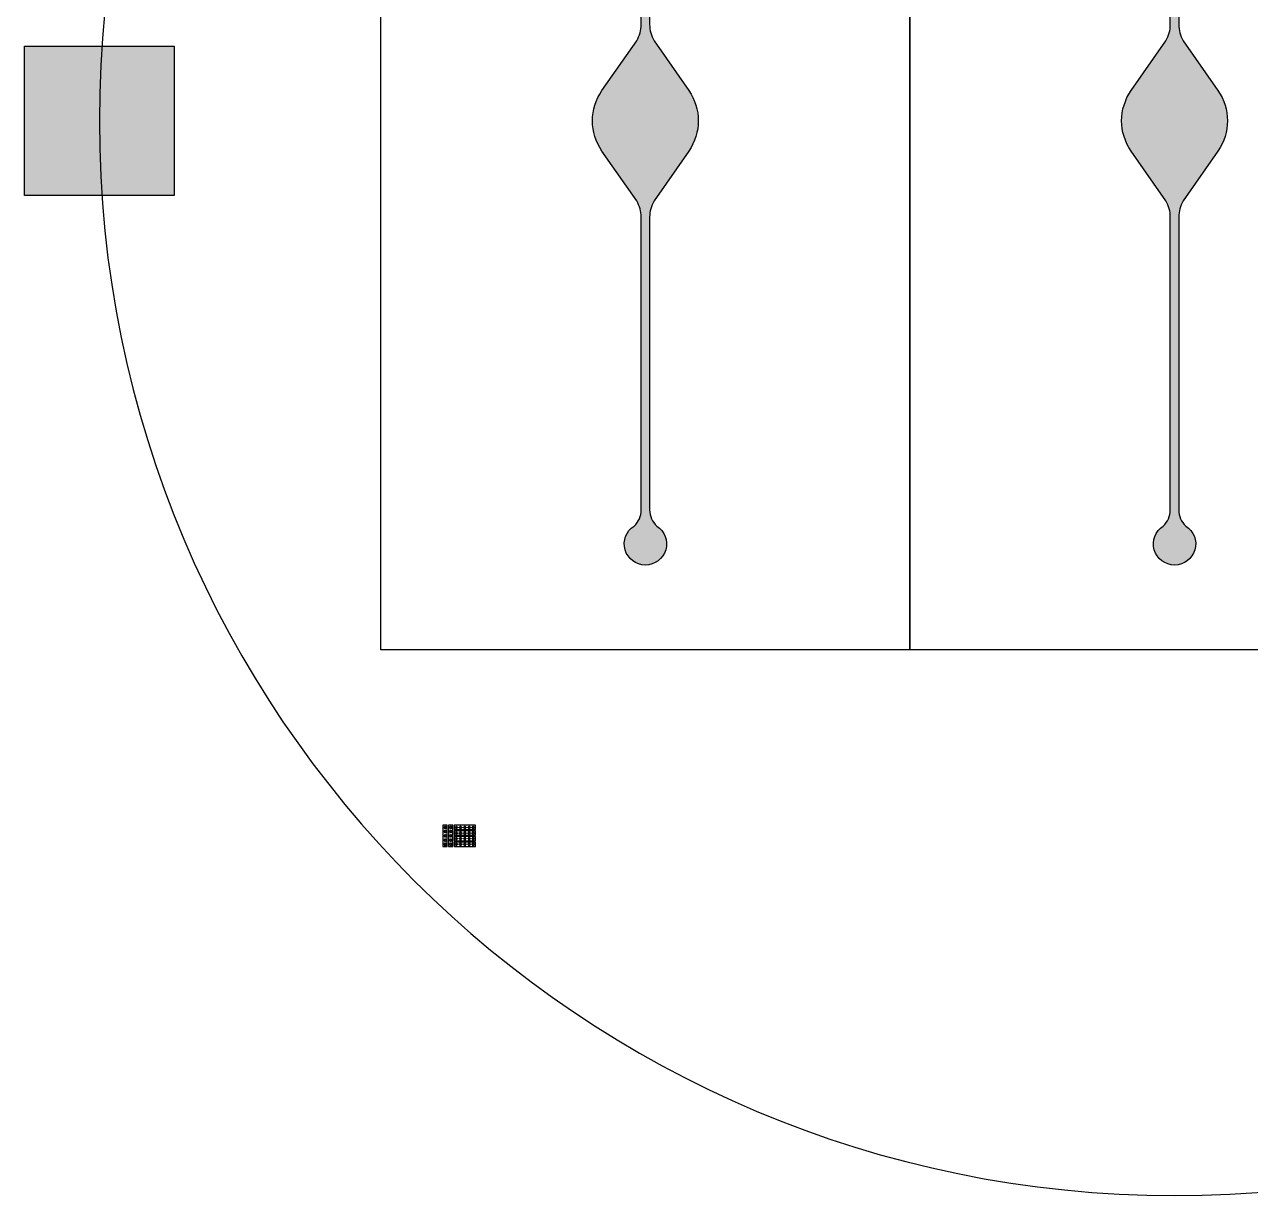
# Model space of a CAD drawing. Extents: x -163 to -54, y -239 to -137.
# Drawn here: x -162.7 to -104.8, y -239.1 to -183.7 of the extents above; entities that cross this region are included whole.
import ezdxf

# ---------------------------------------------------------------- set-up
doc = ezdxf.new("R2010")
doc.units = 0
doc.header["$MEASUREMENT"] = 0

msp = doc.modelspace()

# ---------------------------------------------------------------- hatches: boundary and pattern name
h = msp.add_hatch(color=256)
h.dxf.hatch_style = 1
edge = h.paths.add_edge_path()
edge.add_line((-131.3589216838837, -189.6875833902776), (-133.0002252971805, -192.0447262474204))
edge.add_arc((-131.7066432212724, -192.811788580538), 1.503907979232281, 149.3331024544326, 179.9999999999978)
edge.add_line((-133.2105512005047, -192.811788580538), (-133.2105512005055, -206.6510133060382))
edge.add_arc((-132.1731708454298, -206.6510133060382), 1.037380355075669, 179.9999999999968, 227.3120438525849)
edge.add_arc((-133.4105512005056, -208.2590119617061), 0.9999999999999898, -237.72177257089072, 57.72177257088572, ccw=False)
edge.add_arc((-134.6479315555812, -206.6510133060381), 1.037380355075727, 312.6879561474085, 359.9999999999968)
edge.add_line((-133.6105512005055, -206.6510133060381), (-133.6105512005047, -192.811788580538))
edge.add_arc((-135.114459179737, -192.8117885805379), 1.503907979232281, 359.9999999999968, 390.6668975455611)
edge.add_line((-133.8208771038288, -192.0447262474204), (-135.4621807171252, -189.6875833902775))
edge.add_arc((-133.4105512005044, -188.2590119617061), 2.500000000000021, 145.1500954209535, 214.849904579045, ccw=False)
edge.add_line((-135.4621807171252, -186.8304405331347), (-133.8208771038286, -184.4732976759919))
edge.add_arc((-135.1144591797368, -183.7062353428743), 1.50390797923233, 329.3331024544337, 359.9999999999989)
edge.add_line((-133.6105512005044, -183.7062353428743), (-133.6105512005044, -169.8670106173741))
edge.add_arc((-134.6479315555802, -169.8670106173741), 1.037380355075726, 0, 47.31204385258707)
edge.add_arc((-133.4105512005044, -168.2590119617061), 1.000000000000023, -57.72177257089021, 237.7217725708888, ccw=False)
edge.add_arc((-132.1731708454287, -169.8670106173741), 1.037380355075704, 132.6879561474118, 180)
edge.add_line((-133.2105512005044, -169.8670106173741), (-133.2105512005044, -183.7062353428743))
edge.add_arc((-131.7066432212721, -183.7062353428744), 1.503907979232309, 179.9999999999989, 210.6668975455645)
edge.add_line((-133.0002252971803, -184.4732976759919), (-131.3589216838837, -186.8304405331347))
edge.add_arc((-133.4105512005044, -188.2590119617061), 2.500000000000007, -34.84990457904678, 34.84990457904678, ccw=False)
h = msp.add_hatch(color=256)
h.dxf.hatch_style = 1
edge = h.paths.add_edge_path()
edge.add_line((-106.3589216838837, -189.6875833902779), (-108.0002252971804, -192.0447262474208))
edge.add_arc((-106.7066432212723, -192.8117885805384), 1.503907979232307, 149.3331024544319, 179.9999999999968)
edge.add_line((-108.2105512005046, -192.8117885805383), (-108.2105512005054, -206.6510133060385))
edge.add_arc((-107.1731708454297, -206.6510133060386), 1.037380355075697, 179.9999999999968, 227.3120438525844)
edge.add_arc((-108.4105512005055, -208.2590119617065), 1.000000000000006, -237.72177257089095, 57.7217725708872, ccw=False)
edge.add_arc((-109.6479315555811, -206.6510133060385), 1.037380355075696, 312.687956147409, 359.9999999999984)
edge.add_line((-108.6105512005054, -206.6510133060385), (-108.6105512005046, -192.8117885805383))
edge.add_arc((-110.1144591797369, -192.8117885805382), 1.503907979232295, 359.9999999999968, 390.6668975455608)
edge.add_line((-108.8208771038287, -192.0447262474208), (-110.4621807171251, -189.6875833902779))
edge.add_arc((-108.4105512005044, -188.2590119617065), 2.500000000000021, 145.1500954209535, 214.849904579045, ccw=False)
edge.add_line((-110.4621807171251, -186.830440533135), (-108.8208771038285, -184.4732976759922))
edge.add_arc((-110.1144591797367, -183.7062353428747), 1.503907979232317, 329.3331024544334, 359.9999999999989)
edge.add_line((-108.6105512005044, -183.7062353428747), (-108.6105512005044, -169.8670106173745))
edge.add_arc((-109.6479315555801, -169.8670106173745), 1.037380355075697, 0, 47.31204385258823)
edge.add_arc((-108.4105512005044, -168.2590119617064), 1.000000000000015, -57.72177257088953, 237.7217725708895, ccw=False)
edge.add_arc((-107.1731708454287, -169.8670106173745), 1.037380355075714, 132.6879561474124, 180)
edge.add_line((-108.2105512005044, -169.8670106173745), (-108.2105512005043, -183.7062353428747))
edge.add_arc((-106.706643221272, -183.7062353428747), 1.503907979232309, 180, 210.6668975455654)
edge.add_line((-108.0002252971802, -184.4732976759922), (-106.3589216838837, -186.830440533135))
edge.add_arc((-108.4105512005044, -188.2590119617065), 2.500000000000007, -34.84990457904678, 34.84990457904678, ccw=False)
h = msp.add_hatch(color=256)
h.dxf.hatch_style = 1
h.paths.add_polyline_path([(-162.7460851064372, -184.7234780557737), (-155.6750172945717, -184.7234780557737), (-155.6750172945717, -191.7945458676392), (-162.7460851064372, -191.7945458676392)])
h.paths.add_polyline_path([(-61.14608510643711, -184.7234780557739), (-54.07501729457163, -184.7234780557739), (-54.07501729457163, -191.7945458676394), (-61.14608510643711, -191.7945458676394)])
h = msp.add_hatch(color=256)
h.dxf.hatch_style = 1
h.paths.add_polyline_path([(-142.8619220078881, -222.4737161024233), (-142.8619220078881, -222.5237161024234), (-142.8919220078881, -222.5237161024234), (-142.8919220078881, -222.4737161024233), (-142.9419220078881, -222.4737161024233), (-142.9419220078881, -222.4437161024233), (-142.8919220078881, -222.4437161024233), (-142.8919220078881, -222.4337161024233), (-142.8919220078881, -222.3937161024234), (-142.8619220078881, -222.3937161024234), (-142.8619220078881, -222.4437161024233), (-142.8119220078881, -222.4437161024233), (-142.8119220078881, -222.4737161024233)])
h.paths.add_polyline_path([(-142.8619220078881, -222.2737161024234), (-142.8619220078881, -222.3237161024234), (-142.8919220078881, -222.3237161024234), (-142.8919220078881, -222.2737161024234), (-142.9419220078881, -222.2737161024234), (-142.9419220078881, -222.2437161024233), (-142.8919220078881, -222.2437161024233), (-142.8919220078881, -222.2337161024233), (-142.8919220078881, -222.1937161024234), (-142.8619220078881, -222.1937161024234), (-142.8619220078881, -222.2437161024233), (-142.8119220078881, -222.2437161024233), (-142.8119220078881, -222.2737161024234)])
h.paths.add_polyline_path([(-142.8619220078881, -222.0737161024234), (-142.8619220078881, -222.1237161024234), (-142.8919220078881, -222.1237161024234), (-142.8919220078881, -222.0737161024234), (-142.9419220078881, -222.0737161024234), (-142.9419220078881, -222.0437161024233), (-142.8919220078881, -222.0437161024233), (-142.8919220078881, -222.0337161024233), (-142.8919220078881, -221.9937161024234), (-142.8619220078881, -221.9937161024234), (-142.8619220078881, -222.0437161024233), (-142.8119220078881, -222.0437161024233), (-142.8119220078881, -222.0737161024234)])
h.paths.add_polyline_path([(-142.8619220078881, -221.8737161024234), (-142.8619220078881, -221.9237161024234), (-142.8919220078881, -221.9237161024234), (-142.8919220078881, -221.8737161024234), (-142.9419220078881, -221.8737161024234), (-142.9419220078881, -221.8437161024233), (-142.8919220078881, -221.8437161024233), (-142.8919220078881, -221.8337161024234), (-142.8919220078881, -221.7937161024234), (-142.8619220078881, -221.7937161024234), (-142.8619220078881, -221.8437161024233), (-142.8119220078881, -221.8437161024233), (-142.8119220078881, -221.8737161024234)])
h.paths.add_polyline_path([(-142.8619220078881, -221.6737161024234), (-142.8619220078881, -221.7237161024234), (-142.8919220078881, -221.7237161024234), (-142.8919220078881, -221.6737161024234), (-142.9419220078881, -221.6737161024234), (-142.9419220078881, -221.6437161024234), (-142.8919220078881, -221.6437161024234), (-142.8919220078881, -221.6337161024234), (-142.8919220078881, -221.5937161024234), (-142.8619220078881, -221.5937161024234), (-142.8619220078881, -221.6437161024234), (-142.8119220078881, -221.6437161024234), (-142.8119220078881, -221.6737161024234)])
h.paths.add_polyline_path([(-142.5952553412214, -221.6737161024234), (-142.5952553412214, -221.7237161024234), (-142.6252553412214, -221.7237161024234), (-142.6252553412214, -221.6737161024234), (-142.6752553412215, -221.6737161024234), (-142.6752553412215, -221.6437161024234), (-142.6252553412214, -221.6437161024234), (-142.6252553412214, -221.6337161024234), (-142.6252553412214, -221.5937161024234), (-142.5952553412214, -221.5937161024234), (-142.5952553412214, -221.6437161024234), (-142.5452553412215, -221.6437161024234), (-142.5452553412215, -221.6737161024234)])
h.paths.add_polyline_path([(-142.5952553412214, -221.8737161024234), (-142.5952553412214, -221.9237161024234), (-142.6252553412214, -221.9237161024234), (-142.6252553412214, -221.8737161024234), (-142.6752553412215, -221.8737161024234), (-142.6752553412215, -221.8437161024233), (-142.6252553412214, -221.8437161024233), (-142.6252553412214, -221.8337161024234), (-142.6252553412214, -221.7937161024234), (-142.5952553412214, -221.7937161024234), (-142.5952553412214, -221.8437161024233), (-142.5452553412215, -221.8437161024233), (-142.5452553412215, -221.8737161024234)])
h.paths.add_polyline_path([(-142.5952553412214, -222.0737161024234), (-142.5952553412214, -222.1237161024234), (-142.6252553412214, -222.1237161024234), (-142.6252553412214, -222.0737161024234), (-142.6752553412215, -222.0737161024234), (-142.6752553412215, -222.0437161024233), (-142.6252553412214, -222.0437161024233), (-142.6252553412214, -222.0337161024233), (-142.6252553412214, -221.9937161024234), (-142.5952553412214, -221.9937161024234), (-142.5952553412214, -222.0437161024233), (-142.5452553412215, -222.0437161024233), (-142.5452553412215, -222.0737161024234)])
h.paths.add_polyline_path([(-142.5952553412214, -222.2737161024234), (-142.5952553412214, -222.3237161024234), (-142.6252553412214, -222.3237161024234), (-142.6252553412214, -222.2737161024234), (-142.6752553412215, -222.2737161024234), (-142.6752553412215, -222.2437161024233), (-142.6252553412214, -222.2437161024233), (-142.6252553412214, -222.2337161024233), (-142.6252553412214, -222.1937161024234), (-142.5952553412214, -222.1937161024234), (-142.5952553412214, -222.2437161024233), (-142.5452553412215, -222.2437161024233), (-142.5452553412215, -222.2737161024234)])
h.paths.add_polyline_path([(-142.5952553412214, -222.4737161024233), (-142.5952553412214, -222.5237161024234), (-142.6252553412214, -222.5237161024234), (-142.6252553412214, -222.4737161024233), (-142.6752553412215, -222.4737161024233), (-142.6752553412215, -222.4437161024233), (-142.6252553412214, -222.4437161024233), (-142.6252553412214, -222.4337161024233), (-142.6252553412214, -222.3937161024234), (-142.5952553412214, -222.3937161024234), (-142.5952553412214, -222.4437161024233), (-142.5452553412215, -222.4437161024233), (-142.5452553412215, -222.4737161024233)])
h.paths.add_polyline_path([(-142.3585886745547, -222.4737161024234), (-142.4085886745547, -222.4737161024234), (-142.4085886745547, -222.4437161024234), (-142.3585886745547, -222.4437161024234), (-142.3585886745547, -222.3937161024234), (-142.3285886745547, -222.3937161024234), (-142.3285886745547, -222.4437161024234), (-142.3185886745547, -222.4437161024234), (-142.2785886745547, -222.4437161024234), (-142.2785886745547, -222.4737161024234), (-142.3285886745547, -222.4737161024234), (-142.3285886745547, -222.5237161024234), (-142.3585886745547, -222.5237161024234)])
h.paths.add_polyline_path([(-142.3585886745547, -222.2070494357567), (-142.4085886745547, -222.2070494357567), (-142.4085886745547, -222.1770494357567), (-142.3585886745547, -222.1770494357567), (-142.3585886745547, -222.1270494357567), (-142.3285886745547, -222.1270494357567), (-142.3285886745547, -222.1770494357567), (-142.3185886745547, -222.1770494357567), (-142.2785886745547, -222.1770494357567), (-142.2785886745547, -222.2070494357567), (-142.3285886745547, -222.2070494357567), (-142.3285886745547, -222.2570494357567), (-142.3585886745547, -222.2570494357567)])
h.paths.add_polyline_path([(-142.3585886745547, -221.94038276909), (-142.4085886745547, -221.94038276909), (-142.4085886745547, -221.9103827690901), (-142.3585886745547, -221.9103827690901), (-142.3585886745547, -221.8603827690901), (-142.3285886745547, -221.8603827690901), (-142.3285886745547, -221.9103827690901), (-142.3185886745547, -221.9103827690901), (-142.2785886745547, -221.9103827690901), (-142.2785886745547, -221.94038276909), (-142.3285886745547, -221.94038276909), (-142.3285886745547, -221.99038276909), (-142.3585886745547, -221.99038276909)])
h.paths.add_polyline_path([(-142.3585886745547, -221.6737161024234), (-142.4085886745547, -221.6737161024234), (-142.4085886745547, -221.6437161024234), (-142.3585886745547, -221.6437161024234), (-142.3585886745547, -221.5937161024234), (-142.3285886745547, -221.5937161024234), (-142.3285886745547, -221.6437161024234), (-142.3185886745547, -221.6437161024234), (-142.2785886745547, -221.6437161024234), (-142.2785886745547, -221.6737161024234), (-142.3285886745547, -221.6737161024234), (-142.3285886745547, -221.7237161024234), (-142.3585886745547, -221.7237161024234)])
h.paths.add_polyline_path([(-142.1585886745547, -221.6737161024234), (-142.2085886745547, -221.6737161024234), (-142.2085886745547, -221.6437161024234), (-142.1585886745547, -221.6437161024234), (-142.1585886745547, -221.5937161024234), (-142.1285886745547, -221.5937161024234), (-142.1285886745547, -221.6437161024234), (-142.1185886745548, -221.6437161024234), (-142.0785886745547, -221.6437161024234), (-142.0785886745547, -221.6737161024234), (-142.1285886745547, -221.6737161024234), (-142.1285886745547, -221.7237161024234), (-142.1585886745547, -221.7237161024234)])
h.paths.add_polyline_path([(-142.1585886745547, -221.94038276909), (-142.2085886745547, -221.94038276909), (-142.2085886745547, -221.9103827690901), (-142.1585886745547, -221.9103827690901), (-142.1585886745547, -221.8603827690901), (-142.1285886745547, -221.8603827690901), (-142.1285886745547, -221.9103827690901), (-142.1185886745548, -221.9103827690901), (-142.0785886745547, -221.9103827690901), (-142.0785886745547, -221.94038276909), (-142.1285886745547, -221.94038276909), (-142.1285886745547, -221.99038276909), (-142.1585886745547, -221.99038276909)])
h.paths.add_polyline_path([(-142.1585886745547, -222.2070494357567), (-142.2085886745547, -222.2070494357567), (-142.2085886745547, -222.1770494357567), (-142.1585886745547, -222.1770494357567), (-142.1585886745547, -222.1270494357567), (-142.1285886745547, -222.1270494357567), (-142.1285886745547, -222.1770494357567), (-142.1185886745548, -222.1770494357567), (-142.0785886745547, -222.1770494357567), (-142.0785886745547, -222.2070494357567), (-142.1285886745547, -222.2070494357567), (-142.1285886745547, -222.2570494357567), (-142.1585886745547, -222.2570494357567)])
h.paths.add_polyline_path([(-142.1585886745547, -222.4737161024234), (-142.2085886745547, -222.4737161024234), (-142.2085886745547, -222.4437161024234), (-142.1585886745547, -222.4437161024234), (-142.1585886745547, -222.3937161024234), (-142.1285886745547, -222.3937161024234), (-142.1285886745547, -222.4437161024234), (-142.1185886745548, -222.4437161024234), (-142.0785886745547, -222.4437161024234), (-142.0785886745547, -222.4737161024234), (-142.1285886745547, -222.4737161024234), (-142.1285886745547, -222.5237161024234), (-142.1585886745547, -222.5237161024234)])
h.paths.add_polyline_path([(-141.9585886745548, -222.4737161024234), (-142.0085886745547, -222.4737161024234), (-142.0085886745547, -222.4437161024234), (-141.9585886745548, -222.4437161024234), (-141.9585886745548, -222.3937161024234), (-141.9285886745548, -222.3937161024234), (-141.9285886745548, -222.4437161024234), (-141.9185886745548, -222.4437161024234), (-141.8785886745547, -222.4437161024234), (-141.8785886745547, -222.4737161024234), (-141.9285886745548, -222.4737161024234), (-141.9285886745548, -222.5237161024234), (-141.9585886745548, -222.5237161024234)])
h.paths.add_polyline_path([(-141.9585886745548, -222.2070494357567), (-142.0085886745547, -222.2070494357567), (-142.0085886745547, -222.1770494357567), (-141.9585886745548, -222.1770494357567), (-141.9585886745548, -222.1270494357567), (-141.9285886745548, -222.1270494357567), (-141.9285886745548, -222.1770494357567), (-141.9185886745548, -222.1770494357567), (-141.8785886745547, -222.1770494357567), (-141.8785886745547, -222.2070494357567), (-141.9285886745548, -222.2070494357567), (-141.9285886745548, -222.2570494357567), (-141.9585886745548, -222.2570494357567)])
h.paths.add_polyline_path([(-141.9585886745548, -221.94038276909), (-142.0085886745547, -221.94038276909), (-142.0085886745547, -221.9103827690901), (-141.9585886745548, -221.9103827690901), (-141.9585886745548, -221.8603827690901), (-141.9285886745548, -221.8603827690901), (-141.9285886745548, -221.9103827690901), (-141.9185886745548, -221.9103827690901), (-141.8785886745547, -221.9103827690901), (-141.8785886745547, -221.94038276909), (-141.9285886745548, -221.94038276909), (-141.9285886745548, -221.99038276909), (-141.9585886745548, -221.99038276909)])
h.paths.add_polyline_path([(-141.9585886745548, -221.6737161024234), (-142.0085886745547, -221.6737161024234), (-142.0085886745547, -221.6437161024234), (-141.9585886745548, -221.6437161024234), (-141.9585886745548, -221.5937161024234), (-141.9285886745548, -221.5937161024234), (-141.9285886745548, -221.6437161024234), (-141.9185886745548, -221.6437161024234), (-141.8785886745547, -221.6437161024234), (-141.8785886745547, -221.6737161024234), (-141.9285886745548, -221.6737161024234), (-141.9285886745548, -221.7237161024234), (-141.9585886745548, -221.7237161024234)])
h.paths.add_polyline_path([(-141.7585886745548, -221.6737161024234), (-141.8085886745548, -221.6737161024234), (-141.8085886745548, -221.6437161024234), (-141.7585886745548, -221.6437161024234), (-141.7585886745548, -221.5937161024234), (-141.7285886745548, -221.5937161024234), (-141.7285886745548, -221.6437161024234), (-141.7185886745548, -221.6437161024234), (-141.6785886745548, -221.6437161024234), (-141.6785886745548, -221.6737161024234), (-141.7285886745548, -221.6737161024234), (-141.7285886745548, -221.7237161024234), (-141.7585886745548, -221.7237161024234)])
h.paths.add_polyline_path([(-141.7585886745548, -221.94038276909), (-141.8085886745548, -221.94038276909), (-141.8085886745548, -221.9103827690901), (-141.7585886745548, -221.9103827690901), (-141.7585886745548, -221.8603827690901), (-141.7285886745548, -221.8603827690901), (-141.7285886745548, -221.9103827690901), (-141.7185886745548, -221.9103827690901), (-141.6785886745548, -221.9103827690901), (-141.6785886745548, -221.94038276909), (-141.7285886745548, -221.94038276909), (-141.7285886745548, -221.99038276909), (-141.7585886745548, -221.99038276909)])
h.paths.add_polyline_path([(-141.7585886745548, -222.2070494357567), (-141.8085886745548, -222.2070494357567), (-141.8085886745548, -222.1770494357567), (-141.7585886745548, -222.1770494357567), (-141.7585886745548, -222.1270494357567), (-141.7285886745548, -222.1270494357567), (-141.7285886745548, -222.1770494357567), (-141.7185886745548, -222.1770494357567), (-141.6785886745548, -222.1770494357567), (-141.6785886745548, -222.2070494357567), (-141.7285886745548, -222.2070494357567), (-141.7285886745548, -222.2570494357567), (-141.7585886745548, -222.2570494357567)])
h.paths.add_polyline_path([(-141.7585886745548, -222.4737161024234), (-141.8085886745548, -222.4737161024234), (-141.8085886745548, -222.4437161024234), (-141.7585886745548, -222.4437161024234), (-141.7585886745548, -222.3937161024234), (-141.7285886745548, -222.3937161024234), (-141.7285886745548, -222.4437161024234), (-141.7185886745548, -222.4437161024234), (-141.6785886745548, -222.4437161024234), (-141.6785886745548, -222.4737161024234), (-141.7285886745548, -222.4737161024234), (-141.7285886745548, -222.5237161024234), (-141.7585886745548, -222.5237161024234)])
h = msp.add_hatch(color=256)
h.dxf.hatch_style = 1
h.paths.add_polyline_path([(-141.5585886731803, -221.6737160988656), (-141.6085886731803, -221.6737160988656), (-141.6085886731803, -221.6437160988656), (-141.5585886731803, -221.6437160988656), (-141.5585886731803, -221.5937160988656), (-141.5285886731803, -221.5937160988656), (-141.5285886731803, -221.6437160988656), (-141.5185886731803, -221.6437160988656), (-141.4785886731803, -221.6437160988656), (-141.4785886731803, -221.6737160988656), (-141.5285886731803, -221.6737160988656), (-141.5285886731803, -221.7237160988656), (-141.5585886731803, -221.7237160988656)])
h.paths.add_polyline_path([(-141.5585886745548, -221.94038276909), (-141.6085886745548, -221.94038276909), (-141.6085886745548, -221.9103827690901), (-141.5585886745548, -221.9103827690901), (-141.5585886745548, -221.8603827690901), (-141.5285886745548, -221.8603827690901), (-141.5285886745548, -221.9103827690901), (-141.5185886745548, -221.9103827690901), (-141.4785886745548, -221.9103827690901), (-141.4785886745548, -221.94038276909), (-141.5285886745548, -221.94038276909), (-141.5285886745548, -221.99038276909), (-141.5585886745548, -221.99038276909)])
h.paths.add_polyline_path([(-141.5585886745548, -222.2070494357567), (-141.6085886745548, -222.2070494357567), (-141.6085886745548, -222.1770494357567), (-141.5585886745548, -222.1770494357567), (-141.5585886745548, -222.1270494357567), (-141.5285886745548, -222.1270494357567), (-141.5285886745548, -222.1770494357567), (-141.5185886745548, -222.1770494357567), (-141.4785886745548, -222.1770494357567), (-141.4785886745548, -222.2070494357567), (-141.5285886745548, -222.2070494357567), (-141.5285886745548, -222.2570494357567), (-141.5585886745548, -222.2570494357567)])
h.paths.add_polyline_path([(-141.5585886735565, -222.4737160998056), (-141.6085886735565, -222.4737160998056), (-141.6085886735565, -222.4437160998056), (-141.5585886735565, -222.4437160998056), (-141.5585886735565, -222.3937160998056), (-141.5285886735565, -222.3937160998056), (-141.5285886735565, -222.4437160998056), (-141.5185886735565, -222.4437160998056), (-141.4785886735565, -222.4437160998056), (-141.4785886735565, -222.4737160998056), (-141.5285886735565, -222.4737160998056), (-141.5285886735565, -222.5237160998056), (-141.5585886735565, -222.5237160998056)])

# ---------------------------------------------------------------- linework, layer by layer
msp.add_line((-142.4685886745548, -221.5587161024234), (-142.4435886745548, -221.5587161024234))
for points in [[(-57.6105512005044, -188.2590119617064, 0.9999999999999999), (-159.2105512005044, -188.2590119617064, 0.9999999999999999), (-57.6105512005044, -188.2590119617064)], [(-131.3589216838837, -189.6875833902776), (-133.0002252971805, -192.0447262474204, 0.1346139652638198), (-133.2105512005047, -192.811788580538), (-133.2105512005055, -206.6510133060382, 0.2094211567484371), (-132.8765200917624, -207.4135471339963, -3.455725326663301), (-133.9445823092487, -207.4135471339962, 0.2094211567484441), (-133.6105512005055, -206.6510133060381), (-133.6105512005047, -192.811788580538, 0.1346139652638162), (-133.8208771038288, -192.0447262474204), (-135.4621807171252, -189.6875833902775, -0.3138593383654851), (-135.4621807171252, -186.8304405331347), (-133.8208771038286, -184.4732976759919, 0.1346139652638221), (-133.6105512005044, -183.7062353428743), (-133.6105512005044, -169.8670106173741, 0.2094211567484411), (-133.9445823092476, -169.104476789416, -3.455725326663341), (-132.8765200917613, -169.104476789416, 0.20942115674844), (-133.2105512005044, -169.8670106173741), (-133.2105512005044, -183.7062353428743, 0.1346139652638222), (-133.0002252971803, -184.4732976759919), (-131.3589216838837, -186.8304405331347, -0.3138593383654968)], [(-106.3589216838837, -189.6875833902779), (-108.0002252971804, -192.0447262474208, 0.1346139652638198), (-108.2105512005046, -192.8117885805383), (-108.2105512005054, -206.6510133060385, 0.2094211567484371), (-107.8765200917623, -207.4135471339966, -3.455725326663301), (-108.9445823092486, -207.4135471339966, 0.2094211567484441), (-108.6105512005054, -206.6510133060385), (-108.6105512005046, -192.8117885805383, 0.1346139652638162), (-108.8208771038287, -192.0447262474208), (-110.4621807171251, -189.6875833902779, -0.3138593383654851), (-110.4621807171251, -186.830440533135), (-108.8208771038285, -184.4732976759922, 0.1346139652638221), (-108.6105512005044, -183.7062353428747), (-108.6105512005044, -169.8670106173745, 0.2094211567484411), (-108.9445823092476, -169.1044767894164, -3.455725326663341), (-107.8765200917612, -169.1044767894164, 0.20942115674844), (-108.2105512005044, -169.8670106173745), (-108.2105512005043, -183.7062353428747, 0.1346139652638222), (-108.0002252971802, -184.4732976759922), (-106.3589216838837, -186.830440533135, -0.3138593383654968)]]:
    msp.add_lwpolyline(points, format="xyb", close=True)
for points in [[(-120.9105512005044, -163.2590119617061), (-120.9105512005044, -213.2590119617061), (-145.9105512005044, -213.2590119617061), (-145.9105512005044, -163.2590119617061)], [(-95.91055120050444, -163.2590119617061), (-95.91055120050444, -213.2590119617062), (-120.9105512005044, -213.2590119617061), (-120.9105512005044, -163.2590119617061)], [(-162.7460851064372, -184.7234780557737), (-155.6750172945717, -184.7234780557737), (-155.6750172945717, -191.7945458676392), (-162.7460851064372, -191.7945458676392)], [(-142.9769220078881, -221.5587161024234), (-142.9769220078881, -222.5587161024234), (-142.7769220078881, -222.5587161024234), (-142.7769220078881, -221.5587161024234)], [(-142.8619220078881, -221.6737161024234), (-142.8619220078881, -221.7237161024234), (-142.8919220078881, -221.7237161024234), (-142.8919220078881, -221.6737161024234), (-142.9419220078881, -221.6737161024234), (-142.9419220078881, -221.6437161024234), (-142.8919220078881, -221.6437161024234), (-142.8919220078881, -221.6337161024234), (-142.8919220078881, -221.5937161024234), (-142.8619220078881, -221.5937161024234), (-142.8619220078881, -221.6437161024234), (-142.8119220078881, -221.6437161024234), (-142.8119220078881, -221.6737161024234)], [(-142.8619220078881, -221.8737161024234), (-142.8619220078881, -221.9237161024234), (-142.8919220078881, -221.9237161024234), (-142.8919220078881, -221.8737161024234), (-142.9419220078881, -221.8737161024234), (-142.9419220078881, -221.8437161024233), (-142.8919220078881, -221.8437161024233), (-142.8919220078881, -221.8337161024234), (-142.8919220078881, -221.7937161024234), (-142.8619220078881, -221.7937161024234), (-142.8619220078881, -221.8437161024233), (-142.8119220078881, -221.8437161024233), (-142.8119220078881, -221.8737161024234)], [(-142.7102553412215, -221.5587161024234), (-142.7102553412215, -222.5587161024234), (-142.5102553412215, -222.5587161024234), (-142.5102553412215, -221.5587161024234)], [(-142.5952553412214, -221.6737161024234), (-142.5952553412214, -221.7237161024234), (-142.6252553412214, -221.7237161024234), (-142.6252553412214, -221.6737161024234), (-142.6752553412215, -221.6737161024234), (-142.6752553412215, -221.6437161024234), (-142.6252553412214, -221.6437161024234), (-142.6252553412214, -221.6337161024234), (-142.6252553412214, -221.5937161024234), (-142.5952553412214, -221.5937161024234), (-142.5952553412214, -221.6437161024234), (-142.5452553412215, -221.6437161024234), (-142.5452553412215, -221.6737161024234)], [(-142.5952553412214, -221.8737161024234), (-142.5952553412214, -221.9237161024234), (-142.6252553412214, -221.9237161024234), (-142.6252553412214, -221.8737161024234), (-142.6752553412215, -221.8737161024234), (-142.6752553412215, -221.8437161024233), (-142.6252553412214, -221.8437161024233), (-142.6252553412214, -221.8337161024234), (-142.6252553412214, -221.7937161024234), (-142.5952553412214, -221.7937161024234), (-142.5952553412214, -221.8437161024233), (-142.5452553412215, -221.8437161024233), (-142.5452553412215, -221.8737161024234)], [(-141.4435886745548, -221.5587161024234), (-142.4435886745548, -221.5587161024234), (-142.4435886745548, -221.7587161024234), (-141.4435886745548, -221.7587161024234)], [(-141.4435886745548, -221.82538276909), (-142.4435886745548, -221.82538276909), (-142.4435886745548, -222.0253827690901), (-141.4435886745548, -222.0253827690901)], [(-142.3585886745547, -221.6737161024234), (-142.4085886745547, -221.6737161024234), (-142.4085886745547, -221.6437161024234), (-142.3585886745547, -221.6437161024234), (-142.3585886745547, -221.5937161024234), (-142.3285886745547, -221.5937161024234), (-142.3285886745547, -221.6437161024234), (-142.3185886745547, -221.6437161024234), (-142.2785886745547, -221.6437161024234), (-142.2785886745547, -221.6737161024234), (-142.3285886745547, -221.6737161024234), (-142.3285886745547, -221.7237161024234), (-142.3585886745547, -221.7237161024234)], [(-142.1585886745547, -221.6737161024234), (-142.2085886745547, -221.6737161024234), (-142.2085886745547, -221.6437161024234), (-142.1585886745547, -221.6437161024234), (-142.1585886745547, -221.5937161024234), (-142.1285886745547, -221.5937161024234), (-142.1285886745547, -221.6437161024234), (-142.1185886745548, -221.6437161024234), (-142.0785886745547, -221.6437161024234), (-142.0785886745547, -221.6737161024234), (-142.1285886745547, -221.6737161024234), (-142.1285886745547, -221.7237161024234), (-142.1585886745547, -221.7237161024234)], [(-141.9585886745548, -221.6737161024234), (-142.0085886745547, -221.6737161024234), (-142.0085886745547, -221.6437161024234), (-141.9585886745548, -221.6437161024234), (-141.9585886745548, -221.5937161024234), (-141.9285886745548, -221.5937161024234), (-141.9285886745548, -221.6437161024234), (-141.9185886745548, -221.6437161024234), (-141.8785886745547, -221.6437161024234), (-141.8785886745547, -221.6737161024234), (-141.9285886745548, -221.6737161024234), (-141.9285886745548, -221.7237161024234), (-141.9585886745548, -221.7237161024234)], [(-141.7585886745548, -221.6737161024234), (-141.8085886745548, -221.6737161024234), (-141.8085886745548, -221.6437161024234), (-141.7585886745548, -221.6437161024234), (-141.7585886745548, -221.5937161024234), (-141.7285886745548, -221.5937161024234), (-141.7285886745548, -221.6437161024234), (-141.7185886745548, -221.6437161024234), (-141.6785886745548, -221.6437161024234), (-141.6785886745548, -221.6737161024234), (-141.7285886745548, -221.6737161024234), (-141.7285886745548, -221.7237161024234), (-141.7585886745548, -221.7237161024234)], [(-141.5585886731803, -221.6737160988656), (-141.6085886731803, -221.6737160988656), (-141.6085886731803, -221.6437160988656), (-141.5585886731803, -221.6437160988656), (-141.5585886731803, -221.5937160988656), (-141.5285886731803, -221.5937160988656), (-141.5285886731803, -221.6437160988656), (-141.5185886731803, -221.6437160988656), (-141.4785886731803, -221.6437160988656), (-141.4785886731803, -221.6737160988656), (-141.5285886731803, -221.6737160988656), (-141.5285886731803, -221.7237160988656), (-141.5585886731803, -221.7237160988656)], [(-142.8619220078881, -222.0737161024234), (-142.8619220078881, -222.1237161024234), (-142.8919220078881, -222.1237161024234), (-142.8919220078881, -222.0737161024234), (-142.9419220078881, -222.0737161024234), (-142.9419220078881, -222.0437161024233), (-142.8919220078881, -222.0437161024233), (-142.8919220078881, -222.0337161024233), (-142.8919220078881, -221.9937161024234), (-142.8619220078881, -221.9937161024234), (-142.8619220078881, -222.0437161024233), (-142.8119220078881, -222.0437161024233), (-142.8119220078881, -222.0737161024234)], [(-142.8619220078881, -222.2737161024234), (-142.8619220078881, -222.3237161024234), (-142.8919220078881, -222.3237161024234), (-142.8919220078881, -222.2737161024234), (-142.9419220078881, -222.2737161024234), (-142.9419220078881, -222.2437161024233), (-142.8919220078881, -222.2437161024233), (-142.8919220078881, -222.2337161024233), (-142.8919220078881, -222.1937161024234), (-142.8619220078881, -222.1937161024234), (-142.8619220078881, -222.2437161024233), (-142.8119220078881, -222.2437161024233), (-142.8119220078881, -222.2737161024234)], [(-142.8619220078881, -222.4737161024233), (-142.8619220078881, -222.5237161024234), (-142.8919220078881, -222.5237161024234), (-142.8919220078881, -222.4737161024233), (-142.9419220078881, -222.4737161024233), (-142.9419220078881, -222.4437161024233), (-142.8919220078881, -222.4437161024233), (-142.8919220078881, -222.4337161024233), (-142.8919220078881, -222.3937161024234), (-142.8619220078881, -222.3937161024234), (-142.8619220078881, -222.4437161024233), (-142.8119220078881, -222.4437161024233), (-142.8119220078881, -222.4737161024233)], [(-142.5952553412214, -222.0737161024234), (-142.5952553412214, -222.1237161024234), (-142.6252553412214, -222.1237161024234), (-142.6252553412214, -222.0737161024234), (-142.6752553412215, -222.0737161024234), (-142.6752553412215, -222.0437161024233), (-142.6252553412214, -222.0437161024233), (-142.6252553412214, -222.0337161024233), (-142.6252553412214, -221.9937161024234), (-142.5952553412214, -221.9937161024234), (-142.5952553412214, -222.0437161024233), (-142.5452553412215, -222.0437161024233), (-142.5452553412215, -222.0737161024234)], [(-142.5952553412214, -222.2737161024234), (-142.5952553412214, -222.3237161024234), (-142.6252553412214, -222.3237161024234), (-142.6252553412214, -222.2737161024234), (-142.6752553412215, -222.2737161024234), (-142.6752553412215, -222.2437161024233), (-142.6252553412214, -222.2437161024233), (-142.6252553412214, -222.2337161024233), (-142.6252553412214, -222.1937161024234), (-142.5952553412214, -222.1937161024234), (-142.5952553412214, -222.2437161024233), (-142.5452553412215, -222.2437161024233), (-142.5452553412215, -222.2737161024234)], [(-142.5952553412214, -222.4737161024233), (-142.5952553412214, -222.5237161024234), (-142.6252553412214, -222.5237161024234), (-142.6252553412214, -222.4737161024233), (-142.6752553412215, -222.4737161024233), (-142.6752553412215, -222.4437161024233), (-142.6252553412214, -222.4437161024233), (-142.6252553412214, -222.4337161024233), (-142.6252553412214, -222.3937161024234), (-142.5952553412214, -222.3937161024234), (-142.5952553412214, -222.4437161024233), (-142.5452553412215, -222.4437161024233), (-142.5452553412215, -222.4737161024233)], [(-141.4435886745548, -222.0920494357567), (-142.4435886745548, -222.0920494357567), (-142.4435886745548, -222.2920494357567), (-141.4435886745548, -222.2920494357567)], [(-141.4435886745548, -222.3587161024234), (-142.4435886745548, -222.3587161024234), (-142.4435886745548, -222.5587161024234), (-141.4435886745548, -222.5587161024234)], [(-142.3585886745547, -221.94038276909), (-142.4085886745547, -221.94038276909), (-142.4085886745547, -221.9103827690901), (-142.3585886745547, -221.9103827690901), (-142.3585886745547, -221.8603827690901), (-142.3285886745547, -221.8603827690901), (-142.3285886745547, -221.9103827690901), (-142.3185886745547, -221.9103827690901), (-142.2785886745547, -221.9103827690901), (-142.2785886745547, -221.94038276909), (-142.3285886745547, -221.94038276909), (-142.3285886745547, -221.99038276909), (-142.3585886745547, -221.99038276909)], [(-142.3585886745547, -222.2070494357567), (-142.4085886745547, -222.2070494357567), (-142.4085886745547, -222.1770494357567), (-142.3585886745547, -222.1770494357567), (-142.3585886745547, -222.1270494357567), (-142.3285886745547, -222.1270494357567), (-142.3285886745547, -222.1770494357567), (-142.3185886745547, -222.1770494357567), (-142.2785886745547, -222.1770494357567), (-142.2785886745547, -222.2070494357567), (-142.3285886745547, -222.2070494357567), (-142.3285886745547, -222.2570494357567), (-142.3585886745547, -222.2570494357567)], [(-142.3585886745547, -222.4737161024234), (-142.4085886745547, -222.4737161024234), (-142.4085886745547, -222.4437161024234), (-142.3585886745547, -222.4437161024234), (-142.3585886745547, -222.3937161024234), (-142.3285886745547, -222.3937161024234), (-142.3285886745547, -222.4437161024234), (-142.3185886745547, -222.4437161024234), (-142.2785886745547, -222.4437161024234), (-142.2785886745547, -222.4737161024234), (-142.3285886745547, -222.4737161024234), (-142.3285886745547, -222.5237161024234), (-142.3585886745547, -222.5237161024234)], [(-142.1585886745547, -221.94038276909), (-142.2085886745547, -221.94038276909), (-142.2085886745547, -221.9103827690901), (-142.1585886745547, -221.9103827690901), (-142.1585886745547, -221.8603827690901), (-142.1285886745547, -221.8603827690901), (-142.1285886745547, -221.9103827690901), (-142.1185886745548, -221.9103827690901), (-142.0785886745547, -221.9103827690901), (-142.0785886745547, -221.94038276909), (-142.1285886745547, -221.94038276909), (-142.1285886745547, -221.99038276909), (-142.1585886745547, -221.99038276909)], [(-142.1585886745547, -222.2070494357567), (-142.2085886745547, -222.2070494357567), (-142.2085886745547, -222.1770494357567), (-142.1585886745547, -222.1770494357567), (-142.1585886745547, -222.1270494357567), (-142.1285886745547, -222.1270494357567), (-142.1285886745547, -222.1770494357567), (-142.1185886745548, -222.1770494357567), (-142.0785886745547, -222.1770494357567), (-142.0785886745547, -222.2070494357567), (-142.1285886745547, -222.2070494357567), (-142.1285886745547, -222.2570494357567), (-142.1585886745547, -222.2570494357567)], [(-142.1585886745547, -222.4737161024234), (-142.2085886745547, -222.4737161024234), (-142.2085886745547, -222.4437161024234), (-142.1585886745547, -222.4437161024234), (-142.1585886745547, -222.3937161024234), (-142.1285886745547, -222.3937161024234), (-142.1285886745547, -222.4437161024234), (-142.1185886745548, -222.4437161024234), (-142.0785886745547, -222.4437161024234), (-142.0785886745547, -222.4737161024234), (-142.1285886745547, -222.4737161024234), (-142.1285886745547, -222.5237161024234), (-142.1585886745547, -222.5237161024234)], [(-141.9585886745548, -221.94038276909), (-142.0085886745547, -221.94038276909), (-142.0085886745547, -221.9103827690901), (-141.9585886745548, -221.9103827690901), (-141.9585886745548, -221.8603827690901), (-141.9285886745548, -221.8603827690901), (-141.9285886745548, -221.9103827690901), (-141.9185886745548, -221.9103827690901), (-141.8785886745547, -221.9103827690901), (-141.8785886745547, -221.94038276909), (-141.9285886745548, -221.94038276909), (-141.9285886745548, -221.99038276909), (-141.9585886745548, -221.99038276909)], [(-141.9585886745548, -222.2070494357567), (-142.0085886745547, -222.2070494357567), (-142.0085886745547, -222.1770494357567), (-141.9585886745548, -222.1770494357567), (-141.9585886745548, -222.1270494357567), (-141.9285886745548, -222.1270494357567), (-141.9285886745548, -222.1770494357567), (-141.9185886745548, -222.1770494357567), (-141.8785886745547, -222.1770494357567), (-141.8785886745547, -222.2070494357567), (-141.9285886745548, -222.2070494357567), (-141.9285886745548, -222.2570494357567), (-141.9585886745548, -222.2570494357567)], [(-141.9585886745548, -222.4737161024234), (-142.0085886745547, -222.4737161024234), (-142.0085886745547, -222.4437161024234), (-141.9585886745548, -222.4437161024234), (-141.9585886745548, -222.3937161024234), (-141.9285886745548, -222.3937161024234), (-141.9285886745548, -222.4437161024234), (-141.9185886745548, -222.4437161024234), (-141.8785886745547, -222.4437161024234), (-141.8785886745547, -222.4737161024234), (-141.9285886745548, -222.4737161024234), (-141.9285886745548, -222.5237161024234), (-141.9585886745548, -222.5237161024234)], [(-141.7585886745548, -221.94038276909), (-141.8085886745548, -221.94038276909), (-141.8085886745548, -221.9103827690901), (-141.7585886745548, -221.9103827690901), (-141.7585886745548, -221.8603827690901), (-141.7285886745548, -221.8603827690901), (-141.7285886745548, -221.9103827690901), (-141.7185886745548, -221.9103827690901), (-141.6785886745548, -221.9103827690901), (-141.6785886745548, -221.94038276909), (-141.7285886745548, -221.94038276909), (-141.7285886745548, -221.99038276909), (-141.7585886745548, -221.99038276909)], [(-141.7585886745548, -222.2070494357567), (-141.8085886745548, -222.2070494357567), (-141.8085886745548, -222.1770494357567), (-141.7585886745548, -222.1770494357567), (-141.7585886745548, -222.1270494357567), (-141.7285886745548, -222.1270494357567), (-141.7285886745548, -222.1770494357567), (-141.7185886745548, -222.1770494357567), (-141.6785886745548, -222.1770494357567), (-141.6785886745548, -222.2070494357567), (-141.7285886745548, -222.2070494357567), (-141.7285886745548, -222.2570494357567), (-141.7585886745548, -222.2570494357567)], [(-141.7585886745548, -222.4737161024234), (-141.8085886745548, -222.4737161024234), (-141.8085886745548, -222.4437161024234), (-141.7585886745548, -222.4437161024234), (-141.7585886745548, -222.3937161024234), (-141.7285886745548, -222.3937161024234), (-141.7285886745548, -222.4437161024234), (-141.7185886745548, -222.4437161024234), (-141.6785886745548, -222.4437161024234), (-141.6785886745548, -222.4737161024234), (-141.7285886745548, -222.4737161024234), (-141.7285886745548, -222.5237161024234), (-141.7585886745548, -222.5237161024234)], [(-141.5585886745548, -221.94038276909), (-141.6085886745548, -221.94038276909), (-141.6085886745548, -221.9103827690901), (-141.5585886745548, -221.9103827690901), (-141.5585886745548, -221.8603827690901), (-141.5285886745548, -221.8603827690901), (-141.5285886745548, -221.9103827690901), (-141.5185886745548, -221.9103827690901), (-141.4785886745548, -221.9103827690901), (-141.4785886745548, -221.94038276909), (-141.5285886745548, -221.94038276909), (-141.5285886745548, -221.99038276909), (-141.5585886745548, -221.99038276909)], [(-141.5585886745548, -222.2070494357567), (-141.6085886745548, -222.2070494357567), (-141.6085886745548, -222.1770494357567), (-141.5585886745548, -222.1770494357567), (-141.5585886745548, -222.1270494357567), (-141.5285886745548, -222.1270494357567), (-141.5285886745548, -222.1770494357567), (-141.5185886745548, -222.1770494357567), (-141.4785886745548, -222.1770494357567), (-141.4785886745548, -222.2070494357567), (-141.5285886745548, -222.2070494357567), (-141.5285886745548, -222.2570494357567), (-141.5585886745548, -222.2570494357567)], [(-141.5585886735565, -222.4737160998056), (-141.6085886735565, -222.4737160998056), (-141.6085886735565, -222.4437160998056), (-141.5585886735565, -222.4437160998056), (-141.5585886735565, -222.3937160998056), (-141.5285886735565, -222.3937160998056), (-141.5285886735565, -222.4437160998056), (-141.5185886735565, -222.4437160998056), (-141.4785886735565, -222.4437160998056), (-141.4785886735565, -222.4737160998056), (-141.5285886735565, -222.4737160998056), (-141.5285886735565, -222.5237160998056), (-141.5585886735565, -222.5237160998056)]]:
    msp.add_lwpolyline(points, close=True)

doc.saveas('drawing.dxf')
